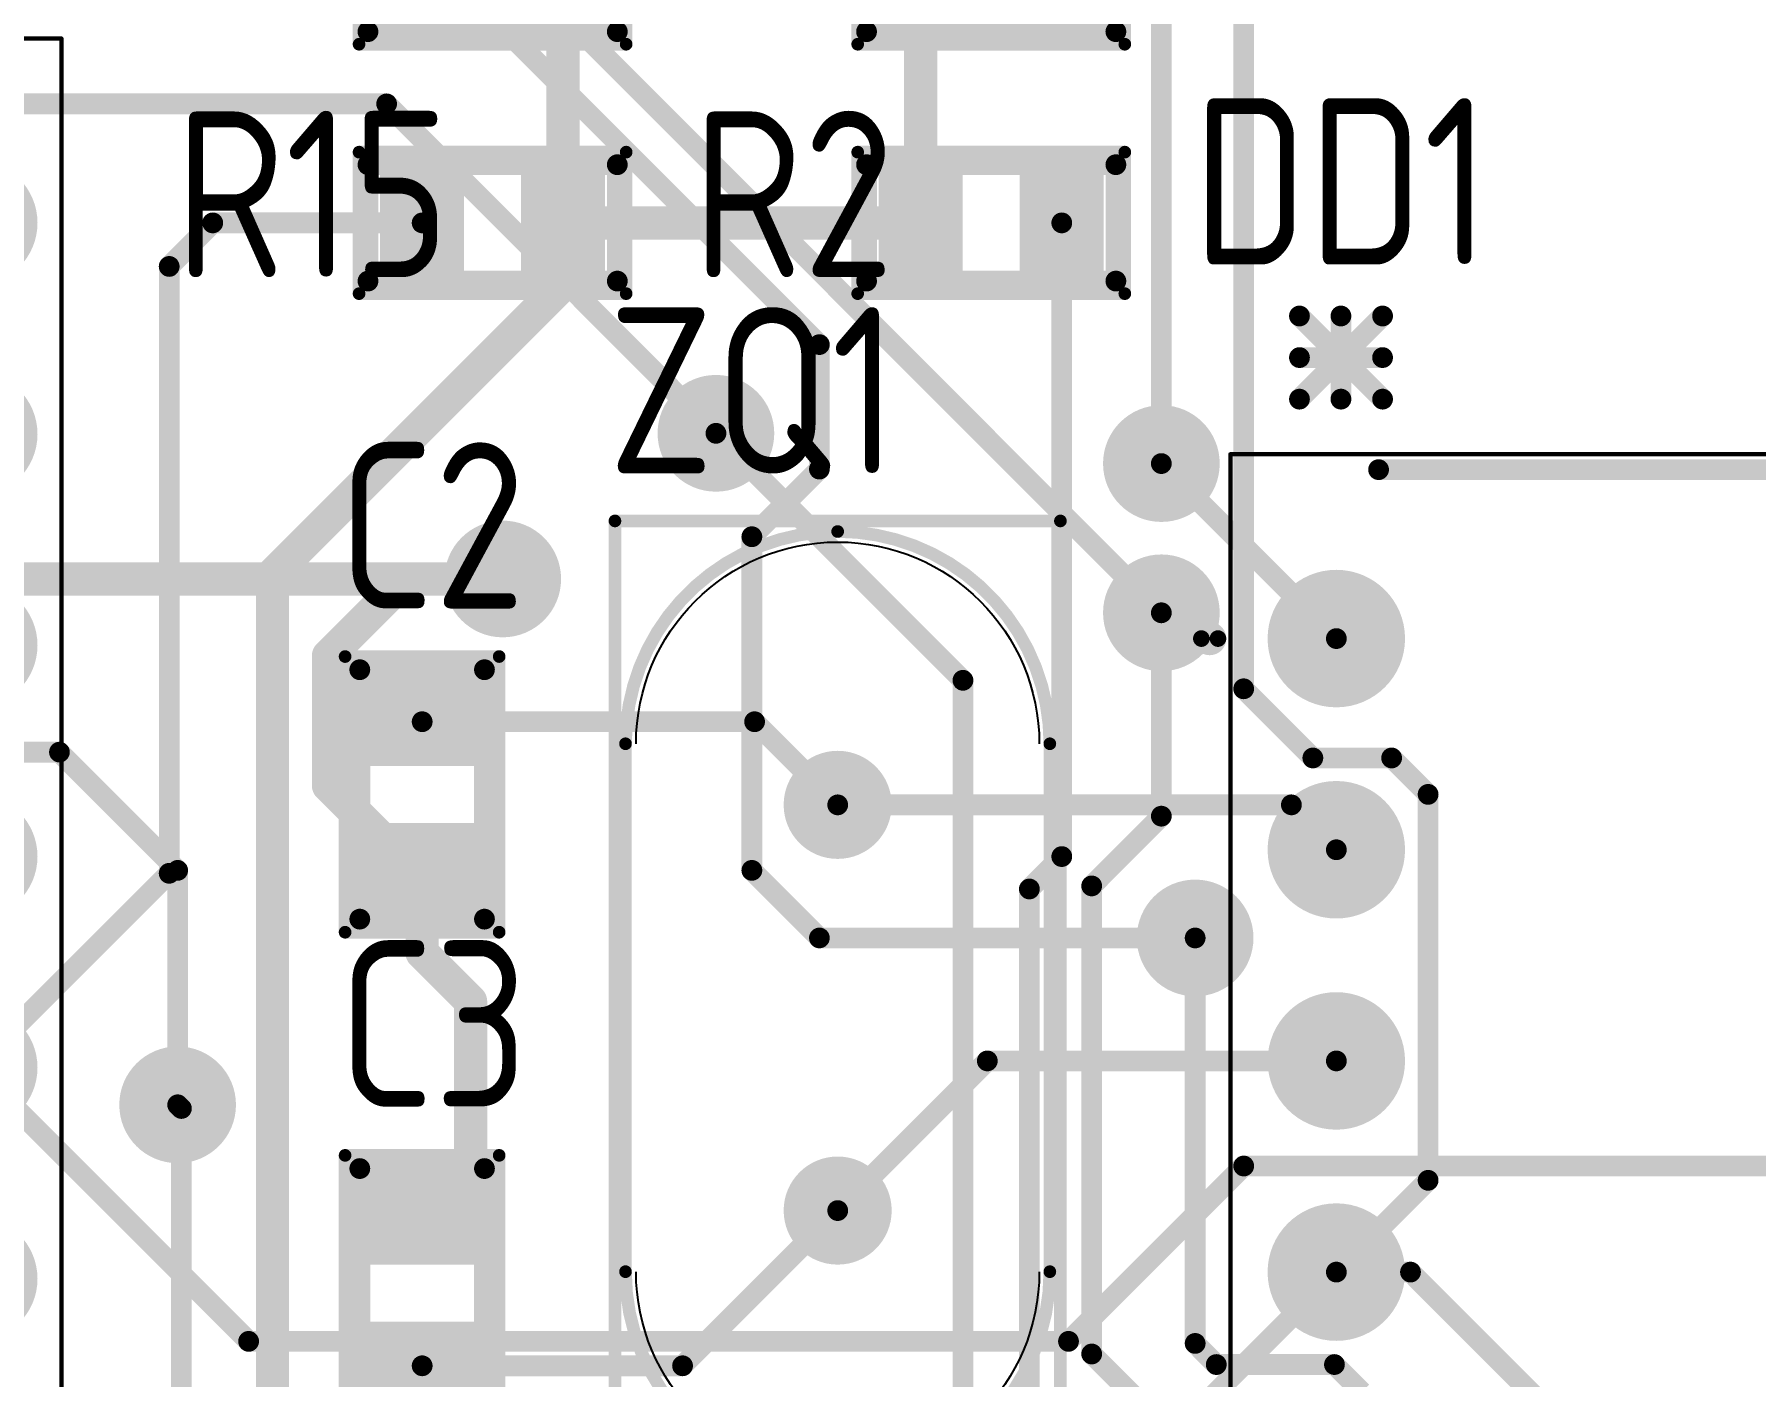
# Model space of a CAD drawing. Header units: millimetres. Extents: x 0 to 841, y 0 to 2540.
# Drawn here: x 135.33 to 156.04, y 112.12 to 128.27 of the extents above; entities that cross this region are included whole.
import ezdxf

# ---------------------------------------------------------------- set-up
doc = ezdxf.new("R2010")
doc.units = ezdxf.units.MM
for name, color, linetype in [('BottomLayer', 5, 'Continuous'), ('BottomSolder', 6, 'Continuous'), ('Mechanical13', 56, 'Continuous'), ('Mechanical15', 56, 'Continuous'), ('MultiLayer', 9, 'Continuous'), ('PadHoleLayer', 156, 'Continuous'), ('TopLayer', 1, 'Continuous'), ('TopOverlay', 2, 'Continuous'), ('TopPaste', 8, 'Continuous'), ('TopSolder', 216, 'Continuous'), ('ViaHoleLayer', 16, 'Continuous')]:
    doc.layers.add(name, color=color, linetype=linetype)
doc.styles.add('GOST type A', font='', dxfattribs={"height": 0.2})
doc.styles.get('GOST type A').set_extended_font_data('GOST type A')

# ---------------------------------------------------------------- blocks, each defined once
blk = doc.blocks.new('CRYSTAL_HC49S_MTC_7')
at = {"layer": 'BottomLayer'}
h = blk.add_hatch(color=5, dxfattribs=at)
edge = h.paths.add_edge_path()
edge.add_arc((0, 0), 0.65, 0, 360)
h = blk.add_hatch(color=5, dxfattribs=at)
edge = h.paths.add_edge_path()
edge.add_arc((4.88, 0), 0.65, 0, 360)
at = {"layer": 'BottomSolder'}
h = blk.add_hatch(color=6, dxfattribs=at)
edge = h.paths.add_edge_path()
edge.add_arc((0, 0), 0.65, 0, 360)
h = blk.add_hatch(color=6, dxfattribs=at)
edge = h.paths.add_edge_path()
edge.add_arc((4.88, 0), 0.65, 0, 360)
at = {"layer": 'MultiLayer'}
h = blk.add_hatch(color=9, dxfattribs=at)
edge = h.paths.add_edge_path()
edge.add_arc((0, 0), 0.65, 0, 360)
h = blk.add_hatch(color=9, dxfattribs=at)
edge = h.paths.add_edge_path()
edge.add_arc((4.88, 0), 0.65, 0, 360)
at = {"layer": 'PadHoleLayer'}
h = blk.add_hatch(color=156, dxfattribs=at)
edge = h.paths.add_edge_path()
edge.add_arc((0, 0), 0.4, 0, 360)
h = blk.add_hatch(color=156, dxfattribs=at)
edge = h.paths.add_edge_path()
edge.add_arc((4.88, 0), 0.4, 0, 360)
at = {"layer": 'TopLayer'}
h = blk.add_hatch(color=1, dxfattribs=at)
edge = h.paths.add_edge_path()
edge.add_arc((0, 0), 0.65, 0, 360)
h = blk.add_hatch(color=1, dxfattribs=at)
edge = h.paths.add_edge_path()
edge.add_arc((4.88, 0), 0.65, 0, 360)
at = {"layer": 'TopSolder'}
h = blk.add_hatch(color=216, dxfattribs=at)
edge = h.paths.add_edge_path()
edge.add_arc((0, 0), 0.65, 0, 360)
h = blk.add_hatch(color=216, dxfattribs=at)
edge = h.paths.add_edge_path()
edge.add_arc((4.88, 0), 0.65, 0, 360)
at = {"layer": 'Mechanical13'}
for points in [[(-0.735, -2.426, -1), (-0.735, 2.426)], [(5.615, 2.426, -1), (5.615, -2.426)]]:
    blk.add_lwpolyline(points, format="xyb", dxfattribs=at)
for points in [[(-0.735, 2.426, 1), (-0.735, 2.426, 1)], [(5.615, 2.426, 1), (5.615, 2.426, 1)], [(-0.735, -2.426, 1), (-0.735, -2.426, 1)], [(5.615, -2.426, 1), (5.615, -2.426, 1)]]:
    blk.add_lwpolyline(points, format="xyb", close=True, dxfattribs=at)
at = {"layer": 'Mechanical15', "const_width": 0.152}
for points in [[(-3.415, 2.68), (-3.415, -2.68)], [(-3.415, 2.68), (8.295, 2.68)], [(8.295, 2.68), (8.295, -2.68)], [(-3.415, -2.68), (8.295, -2.68)]]:
    blk.add_lwpolyline(points, dxfattribs=at)
at = {"layer": 'Mechanical15', "const_width": 0.0762}
for points in [[(-3.453, 2.68, 1), (-3.377, 2.68, 1)], [(-3.453, 2.68, 1), (-3.377, 2.68, 1)], [(8.257, 2.68, 1), (8.333, 2.68, 1)], [(8.257, 2.68, 1), (8.333, 2.68, 1)], [(-3.453, -2.68, 1), (-3.377, -2.68, 1)], [(-3.453, -2.68, 1), (-3.377, -2.68, 1)], [(8.257, -2.68, 1), (8.333, -2.68, 1)], [(8.257, -2.68, 1), (8.333, -2.68, 1)]]:
    blk.add_lwpolyline(points, format="xyb", close=True, dxfattribs=at)
at = {"layer": 'TopOverlay', "const_width": 0.152}
for points in [[(-0.735, -2.553, -1), (-0.735, 2.553)], [(5.615, 2.553, -0.414214), (8.168, 0)], [(8.168, 0, -0.414214), (5.615, -2.553)]]:
    blk.add_lwpolyline(points, format="xyb", dxfattribs=at)
for points in [[(-0.735, 2.553), (5.615, 2.553)], [(-4.05, 0.635), (-4.05, -0.635)], [(-4.685, 0), (-3.415, 0)], [(-0.735, -2.553), (5.615, -2.553)]]:
    blk.add_lwpolyline(points, dxfattribs=at)
at = {"layer": 'TopOverlay', "const_width": 0.0762}
for points in [[(-0.773, 2.553, 1), (-0.697, 2.553, 1)], [(-0.773, 2.553, 1), (-0.697, 2.553, 1)], [(5.577, 2.553, 1), (5.653, 2.553, 1)], [(5.577, 2.553, 1), (5.653, 2.553, 1)], [(-4.088, 0.635, 1), (-4.012, 0.635, 1)], [(-4.723, 0, 1), (-4.647, 0, 1)], [(-3.453, 0, 1), (-3.377, 0, 1)], [(8.13, 0, 1), (8.206, 0, 1)], [(8.13, 0, 1), (8.206, 0, 1)], [(-4.088, -0.635, 1), (-4.012, -0.635, 1)], [(-0.773, -2.553, 1), (-0.697, -2.553, 1)], [(-0.773, -2.553, 1), (-0.697, -2.553, 1)], [(5.577, -2.553, 1), (5.653, -2.553, 1)], [(5.577, -2.553, 1), (5.653, -2.553, 1)]]:
    blk.add_lwpolyline(points, format="xyb", close=True, dxfattribs=at)
blk = doc.blocks.new('RES_RC0805_72')
at = {"layer": 'TopLayer'}
for points in [[(-1.353, 0.597), (-0.343, 0.597), (-0.343, -0.597), (-1.353, -0.597)], [(0.343, 0.597), (1.353, 0.597), (1.353, -0.597), (0.343, -0.597)]]:
    blk.add_hatch(color=1, dxfattribs=at).paths.add_polyline_path(points)
at = {"layer": 'TopPaste'}
for points in [[(-1.353, 0.597), (-0.343, 0.597), (-0.343, -0.597), (-1.353, -0.597)], [(0.343, 0.597), (1.353, 0.597), (1.353, -0.597), (0.343, -0.597)]]:
    blk.add_hatch(color=8, dxfattribs=at).paths.add_polyline_path(points)
at = {"layer": 'TopSolder'}
for points in [[(-1.353, 0.597), (-0.343, 0.597), (-0.343, -0.597), (-1.353, -0.597)], [(0.343, 0.597), (1.353, 0.597), (1.353, -0.597), (0.343, -0.597)]]:
    blk.add_hatch(color=216, dxfattribs=at).paths.add_polyline_path(points)
at = {"layer": 'Mechanical15', "const_width": 0.152}
for points in [[(-1.607, 0.851), (-1.607, -0.851)], [(1.607, 0.851), (-1.607, 0.851)], [(1.607, 0.851), (1.607, -0.851)], [(1.607, -0.851), (-1.607, -0.851)]]:
    blk.add_lwpolyline(points, dxfattribs=at)
at = {"layer": 'Mechanical15', "const_width": 0.0762}
for points in [[(-1.645, 0.851, 1), (-1.569, 0.851, 1)], [(-1.645, 0.851, 1), (-1.569, 0.851, 1)], [(1.569, 0.851, 1), (1.645, 0.851, 1)], [(1.569, 0.851, 1), (1.645, 0.851, 1)], [(-1.645, -0.851, 1), (-1.569, -0.851, 1)], [(-1.645, -0.851, 1), (-1.569, -0.851, 1)], [(1.569, -0.851, 1), (1.645, -0.851, 1)], [(1.569, -0.851, 1), (1.645, -0.851, 1)]]:
    blk.add_lwpolyline(points, format="xyb", close=True, dxfattribs=at)
at = {"layer": 'TopOverlay', "const_width": 0.25}
for points in [[(1.5, 0.7), (-1.5, 0.7)], [(-1.5, 0.7), (-1.5, -0.7)], [(1.5, 0.7), (1.5, -0.7)], [(1.5, -0.7), (-1.5, -0.7)]]:
    blk.add_lwpolyline(points, dxfattribs=at)
at = {"layer": 'TopOverlay', "const_width": 0.125}
for points in [[(-1.563, 0.7, 1), (-1.438, 0.7, 1)], [(-1.563, 0.7, 1), (-1.438, 0.7, 1)], [(1.437, 0.7, 1), (1.562, 0.7, 1)], [(1.437, 0.7, 1), (1.562, 0.7, 1)], [(-1.563, -0.7, 1), (-1.438, -0.7, 1)], [(-1.563, -0.7, 1), (-1.438, -0.7, 1)], [(1.437, -0.7, 1), (1.562, -0.7, 1)], [(1.437, -0.7, 1), (1.562, -0.7, 1)]]:
    blk.add_lwpolyline(points, format="xyb", close=True, dxfattribs=at)
blk = doc.blocks.new('RES_RC0805_82')
at = {"layer": 'TopLayer'}
for points in [[(-1.353, 0.597), (-0.343, 0.597), (-0.343, -0.597), (-1.353, -0.597)], [(0.343, 0.597), (1.353, 0.597), (1.353, -0.597), (0.343, -0.597)]]:
    blk.add_hatch(color=1, dxfattribs=at).paths.add_polyline_path(points)
at = {"layer": 'TopPaste'}
for points in [[(-1.353, 0.597), (-0.343, 0.597), (-0.343, -0.597), (-1.353, -0.597)], [(0.343, 0.597), (1.353, 0.597), (1.353, -0.597), (0.343, -0.597)]]:
    blk.add_hatch(color=8, dxfattribs=at).paths.add_polyline_path(points)
at = {"layer": 'TopSolder'}
for points in [[(-1.353, 0.597), (-0.343, 0.597), (-0.343, -0.597), (-1.353, -0.597)], [(0.343, 0.597), (1.353, 0.597), (1.353, -0.597), (0.343, -0.597)]]:
    blk.add_hatch(color=216, dxfattribs=at).paths.add_polyline_path(points)
at = {"layer": 'Mechanical15', "const_width": 0.152}
for points in [[(-1.607, -0.851), (-1.607, 0.851)], [(-1.607, 0.851), (1.607, 0.851)], [(1.607, -0.851), (1.607, 0.851)], [(-1.607, -0.851), (1.607, -0.851)]]:
    blk.add_lwpolyline(points, dxfattribs=at)
at = {"layer": 'Mechanical15', "const_width": 0.0762}
for points in [[(-1.645, 0.851, 1), (-1.569, 0.851, 1)], [(-1.645, 0.851, 1), (-1.569, 0.851, 1)], [(1.569, 0.851, 1), (1.645, 0.851, 1)], [(1.569, 0.851, 1), (1.645, 0.851, 1)], [(-1.645, -0.851, 1), (-1.569, -0.851, 1)], [(-1.645, -0.851, 1), (-1.569, -0.851, 1)], [(1.569, -0.851, 1), (1.645, -0.851, 1)], [(1.569, -0.851, 1), (1.645, -0.851, 1)]]:
    blk.add_lwpolyline(points, format="xyb", close=True, dxfattribs=at)
at = {"layer": 'TopOverlay', "const_width": 0.25}
for points in [[(-1.5, 0.7), (1.5, 0.7)], [(-1.5, -0.7), (-1.5, 0.7)], [(1.5, -0.7), (1.5, 0.7)], [(-1.5, -0.7), (1.5, -0.7)]]:
    blk.add_lwpolyline(points, dxfattribs=at)
at = {"layer": 'TopOverlay', "const_width": 0.125}
for points in [[(-1.562, 0.7, 1), (-1.437, 0.7, 1)], [(-1.562, 0.7, 1), (-1.437, 0.7, 1)], [(1.438, 0.7, 1), (1.563, 0.7, 1)], [(1.438, 0.7, 1), (1.563, 0.7, 1)], [(-1.562, -0.7, 1), (-1.437, -0.7, 1)], [(-1.562, -0.7, 1), (-1.437, -0.7, 1)], [(1.438, -0.7, 1), (1.563, -0.7, 1)], [(1.438, -0.7, 1), (1.563, -0.7, 1)]]:
    blk.add_lwpolyline(points, format="xyb", close=True, dxfattribs=at)
blk = doc.blocks.new('RES_RC0805_83')
at = {"layer": 'TopLayer'}
for points in [[(-1.353, 0.597), (-0.343, 0.597), (-0.343, -0.597), (-1.353, -0.597)], [(0.343, 0.597), (1.353, 0.597), (1.353, -0.597), (0.343, -0.597)]]:
    blk.add_hatch(color=1, dxfattribs=at).paths.add_polyline_path(points)
at = {"layer": 'TopPaste'}
for points in [[(-1.353, 0.597), (-0.343, 0.597), (-0.343, -0.597), (-1.353, -0.597)], [(0.343, 0.597), (1.353, 0.597), (1.353, -0.597), (0.343, -0.597)]]:
    blk.add_hatch(color=8, dxfattribs=at).paths.add_polyline_path(points)
at = {"layer": 'TopSolder'}
for points in [[(-1.353, 0.597), (-0.343, 0.597), (-0.343, -0.597), (-1.353, -0.597)], [(0.343, 0.597), (1.353, 0.597), (1.353, -0.597), (0.343, -0.597)]]:
    blk.add_hatch(color=216, dxfattribs=at).paths.add_polyline_path(points)
at = {"layer": 'Mechanical15', "const_width": 0.152}
for points in [[(-1.607, -0.851), (-1.607, 0.851)], [(-1.607, 0.851), (1.607, 0.851)], [(1.607, -0.851), (1.607, 0.851)], [(-1.607, -0.851), (1.607, -0.851)]]:
    blk.add_lwpolyline(points, dxfattribs=at)
at = {"layer": 'Mechanical15', "const_width": 0.0762}
for points in [[(-1.645, 0.851, 1), (-1.569, 0.851, 1)], [(-1.645, 0.851, 1), (-1.569, 0.851, 1)], [(1.569, 0.851, 1), (1.645, 0.851, 1)], [(1.569, 0.851, 1), (1.645, 0.851, 1)], [(-1.645, -0.851, 1), (-1.569, -0.851, 1)], [(-1.645, -0.851, 1), (-1.569, -0.851, 1)], [(1.569, -0.851, 1), (1.645, -0.851, 1)], [(1.569, -0.851, 1), (1.645, -0.851, 1)]]:
    blk.add_lwpolyline(points, format="xyb", close=True, dxfattribs=at)
at = {"layer": 'TopOverlay', "const_width": 0.25}
for points in [[(-1.5, 0.7), (1.5, 0.7)], [(-1.5, -0.7), (-1.5, 0.7)], [(1.5, -0.7), (1.5, 0.7)], [(-1.5, -0.7), (1.5, -0.7)]]:
    blk.add_lwpolyline(points, dxfattribs=at)
at = {"layer": 'TopOverlay', "const_width": 0.125}
for points in [[(-1.563, 0.7, 1), (-1.438, 0.7, 1)], [(-1.563, 0.7, 1), (-1.438, 0.7, 1)], [(1.437, 0.7, 1), (1.562, 0.7, 1)], [(1.437, 0.7, 1), (1.562, 0.7, 1)], [(-1.563, -0.7, 1), (-1.438, -0.7, 1)], [(-1.563, -0.7, 1), (-1.438, -0.7, 1)], [(1.437, -0.7, 1), (1.562, -0.7, 1)], [(1.437, -0.7, 1), (1.562, -0.7, 1)]]:
    blk.add_lwpolyline(points, format="xyb", close=True, dxfattribs=at)
blk = doc.blocks.new('RES_RC0805_85')
at = {"layer": 'TopLayer'}
for points in [[(-1.353, 0.597), (-0.343, 0.597), (-0.343, -0.597), (-1.353, -0.597)], [(0.343, 0.597), (1.353, 0.597), (1.353, -0.597), (0.343, -0.597)]]:
    blk.add_hatch(color=1, dxfattribs=at).paths.add_polyline_path(points)
at = {"layer": 'TopPaste'}
for points in [[(-1.353, 0.597), (-0.343, 0.597), (-0.343, -0.597), (-1.353, -0.597)], [(0.343, 0.597), (1.353, 0.597), (1.353, -0.597), (0.343, -0.597)]]:
    blk.add_hatch(color=8, dxfattribs=at).paths.add_polyline_path(points)
at = {"layer": 'TopSolder'}
for points in [[(-1.353, 0.597), (-0.343, 0.597), (-0.343, -0.597), (-1.353, -0.597)], [(0.343, 0.597), (1.353, 0.597), (1.353, -0.597), (0.343, -0.597)]]:
    blk.add_hatch(color=216, dxfattribs=at).paths.add_polyline_path(points)
at = {"layer": 'Mechanical15', "const_width": 0.152}
for points in [[(-1.607, -0.851), (-1.607, 0.851)], [(-1.607, 0.851), (1.607, 0.851)], [(1.607, -0.851), (1.607, 0.851)], [(-1.607, -0.851), (1.607, -0.851)]]:
    blk.add_lwpolyline(points, dxfattribs=at)
at = {"layer": 'Mechanical15', "const_width": 0.0762}
for points in [[(-1.645, 0.851, 1), (-1.569, 0.851, 1)], [(-1.645, 0.851, 1), (-1.569, 0.851, 1)], [(1.569, 0.851, 1), (1.645, 0.851, 1)], [(1.569, 0.851, 1), (1.645, 0.851, 1)], [(-1.645, -0.851, 1), (-1.569, -0.851, 1)], [(-1.645, -0.851, 1), (-1.569, -0.851, 1)], [(1.569, -0.851, 1), (1.645, -0.851, 1)], [(1.569, -0.851, 1), (1.645, -0.851, 1)]]:
    blk.add_lwpolyline(points, format="xyb", close=True, dxfattribs=at)
at = {"layer": 'TopOverlay', "const_width": 0.25}
for points in [[(-1.5, 0.7), (1.5, 0.7)], [(-1.5, -0.7), (-1.5, 0.7)], [(1.5, -0.7), (1.5, 0.7)], [(-1.5, -0.7), (1.5, -0.7)]]:
    blk.add_lwpolyline(points, dxfattribs=at)
at = {"layer": 'TopOverlay', "const_width": 0.125}
for points in [[(-1.563, 0.7, 1), (-1.438, 0.7, 1)], [(-1.563, 0.7, 1), (-1.438, 0.7, 1)], [(1.437, 0.7, 1), (1.562, 0.7, 1)], [(1.437, 0.7, 1), (1.562, 0.7, 1)], [(-1.563, -0.7, 1), (-1.438, -0.7, 1)], [(-1.563, -0.7, 1), (-1.438, -0.7, 1)], [(1.437, -0.7, 1), (1.562, -0.7, 1)], [(1.437, -0.7, 1), (1.562, -0.7, 1)]]:
    blk.add_lwpolyline(points, format="xyb", close=True, dxfattribs=at)
blk = doc.blocks.new('DIP_14_108')
at = {"layer": 'BottomSolder'}
h = blk.add_hatch(color=6, dxfattribs=at)
edge = h.paths.add_edge_path()
edge.add_arc((7.62, 0), 0.752, 0, 360)
h = blk.add_hatch(color=6, dxfattribs=at)
edge = h.paths.add_edge_path()
edge.add_arc((7.62, -2.54), 0.752, 0, 360)
h = blk.add_hatch(color=6, dxfattribs=at)
edge = h.paths.add_edge_path()
edge.add_arc((7.62, -5.08), 0.752, 0, 360)
h = blk.add_hatch(color=6, dxfattribs=at)
edge = h.paths.add_edge_path()
edge.add_arc((7.62, -7.62), 0.752, 0, 360)
h = blk.add_hatch(color=6, dxfattribs=at)
edge = h.paths.add_edge_path()
edge.add_arc((7.62, -10.16), 0.752, 0, 360)
h = blk.add_hatch(color=6, dxfattribs=at)
edge = h.paths.add_edge_path()
edge.add_arc((7.62, -12.7), 0.752, 0, 360)
at = {"layer": 'TopSolder'}
h = blk.add_hatch(color=216, dxfattribs=at)
edge = h.paths.add_edge_path()
edge.add_arc((7.62, 0), 0.752, 0, 360)
h = blk.add_hatch(color=216, dxfattribs=at)
edge = h.paths.add_edge_path()
edge.add_arc((7.62, -2.54), 0.752, 0, 360)
h = blk.add_hatch(color=216, dxfattribs=at)
edge = h.paths.add_edge_path()
edge.add_arc((7.62, -5.08), 0.752, 0, 360)
h = blk.add_hatch(color=216, dxfattribs=at)
edge = h.paths.add_edge_path()
edge.add_arc((7.62, -7.62), 0.752, 0, 360)
h = blk.add_hatch(color=216, dxfattribs=at)
edge = h.paths.add_edge_path()
edge.add_arc((7.62, -10.16), 0.752, 0, 360)
h = blk.add_hatch(color=216, dxfattribs=at)
edge = h.paths.add_edge_path()
edge.add_arc((7.62, -12.7), 0.752, 0, 360)
at = {"layer": 'Mechanical15', "const_width": 0.05}
for points in [[(-1.274, 2.218), (8.661, 2.218)], [(8.661, -17.458), (8.661, 2.218)]]:
    blk.add_lwpolyline(points, dxfattribs=at)
at = {"layer": 'Mechanical15', "const_width": 0.025}
blk.add_lwpolyline([(8.648, 2.218, 1), (8.673, 2.218, 1)], format="xyb", close=True, dxfattribs=at)
blk.add_lwpolyline([(8.648, 2.218, 1), (8.673, 2.218, 1)], format="xyb", close=True, dxfattribs=at)
blk = doc.blocks.new('DIP_40_111')
at = {"layer": 'BottomLayer'}
h = blk.add_hatch(color=5, dxfattribs=at)
edge = h.paths.add_edge_path()
edge.add_arc((0, 0), 0.725, 0, 360)
h = blk.add_hatch(color=5, dxfattribs=at)
edge = h.paths.add_edge_path()
edge.add_arc((0, -2.54), 0.725, 0, 360)
h = blk.add_hatch(color=5, dxfattribs=at)
edge = h.paths.add_edge_path()
edge.add_arc((0, -5.08), 0.725, 0, 360)
h = blk.add_hatch(color=5, dxfattribs=at)
edge = h.paths.add_edge_path()
edge.add_arc((0, -7.62), 0.725, 0, 360)
at = {"layer": 'BottomSolder'}
h = blk.add_hatch(color=6, dxfattribs=at)
edge = h.paths.add_edge_path()
edge.add_arc((0, 0), 0.827, 0, 360)
h = blk.add_hatch(color=6, dxfattribs=at)
edge = h.paths.add_edge_path()
edge.add_arc((0, -2.54), 0.827, 0, 360)
h = blk.add_hatch(color=6, dxfattribs=at)
edge = h.paths.add_edge_path()
edge.add_arc((0, -5.08), 0.827, 0, 360)
h = blk.add_hatch(color=6, dxfattribs=at)
edge = h.paths.add_edge_path()
edge.add_arc((0, -7.62), 0.827, 0, 360)
at = {"layer": 'MultiLayer'}
h = blk.add_hatch(color=9, dxfattribs=at)
edge = h.paths.add_edge_path()
edge.add_arc((0, 0), 0.725, 0, 360)
h = blk.add_hatch(color=9, dxfattribs=at)
edge = h.paths.add_edge_path()
edge.add_arc((0, -2.54), 0.725, 0, 360)
h = blk.add_hatch(color=9, dxfattribs=at)
edge = h.paths.add_edge_path()
edge.add_arc((0, -5.08), 0.725, 0, 360)
h = blk.add_hatch(color=9, dxfattribs=at)
edge = h.paths.add_edge_path()
edge.add_arc((0, -7.62), 0.725, 0, 360)
at = {"layer": 'PadHoleLayer'}
h = blk.add_hatch(color=156, dxfattribs=at)
edge = h.paths.add_edge_path()
edge.add_arc((0, 0), 0.45, 0, 360)
h = blk.add_hatch(color=156, dxfattribs=at)
edge = h.paths.add_edge_path()
edge.add_arc((0, -2.54), 0.45, 0, 360)
h = blk.add_hatch(color=156, dxfattribs=at)
edge = h.paths.add_edge_path()
edge.add_arc((0, -5.08), 0.45, 0, 360)
h = blk.add_hatch(color=156, dxfattribs=at)
edge = h.paths.add_edge_path()
edge.add_arc((0, -7.62), 0.45, 0, 360)
at = {"layer": 'TopLayer'}
h = blk.add_hatch(color=1, dxfattribs=at)
edge = h.paths.add_edge_path()
edge.add_arc((0, 0), 0.725, 0, 360)
h = blk.add_hatch(color=1, dxfattribs=at)
edge = h.paths.add_edge_path()
edge.add_arc((0, -2.54), 0.725, 0, 360)
h = blk.add_hatch(color=1, dxfattribs=at)
edge = h.paths.add_edge_path()
edge.add_arc((0, -5.08), 0.725, 0, 360)
h = blk.add_hatch(color=1, dxfattribs=at)
edge = h.paths.add_edge_path()
edge.add_arc((0, -7.62), 0.725, 0, 360)
at = {"layer": 'TopSolder'}
h = blk.add_hatch(color=216, dxfattribs=at)
edge = h.paths.add_edge_path()
edge.add_arc((0, 0), 0.827, 0, 360)
h = blk.add_hatch(color=216, dxfattribs=at)
edge = h.paths.add_edge_path()
edge.add_arc((0, -2.54), 0.827, 0, 360)
h = blk.add_hatch(color=216, dxfattribs=at)
edge = h.paths.add_edge_path()
edge.add_arc((0, -5.08), 0.827, 0, 360)
h = blk.add_hatch(color=216, dxfattribs=at)
edge = h.paths.add_edge_path()
edge.add_arc((0, -7.62), 0.827, 0, 360)
at = {"layer": 'Mechanical13'}
for points, const_width in [([(-1.424, 0, 1), (-1.624, 0, 1)], 0.2), ([(-1.674, 0, 1), (-1.574, 0, 1)], 0.1), ([(-1.474, 0, 1), (-1.374, 0, 1)], 0.1)]:
    blk.add_lwpolyline(points, format="xyb", close=True, dxfattribs=dict(at, const_width=const_width))
at = {"layer": 'Mechanical15', "const_width": 0.05}
for points in [[(-1.274, -50.8), (-1.274, 2.218)], [(-1.274, 2.218), (16.51, 2.218)]]:
    blk.add_lwpolyline(points, dxfattribs=at)
at = {"layer": 'Mechanical15', "const_width": 0.025}
blk.add_lwpolyline([(-1.287, 2.218, 1), (-1.262, 2.218, 1)], format="xyb", close=True, dxfattribs=at)
blk.add_lwpolyline([(-1.287, 2.218, 1), (-1.262, 2.218, 1)], format="xyb", close=True, dxfattribs=at)
at = {"layer": 'TopOverlay', "const_width": 0.25}
for points in [[(-0.444, 2.88), (0.556, 3.88)], [(-0.444, 3.88), (0.556, 2.88)], [(0.056, 2.88), (0.056, 3.88)], [(-0.444, 3.38), (0.556, 3.38)], [(0.508, 2.032), (14.732, 2.032)]]:
    blk.add_lwpolyline(points, dxfattribs=at)
at = {"layer": 'TopOverlay'}
for points, const_width in [([(-0.506, 3.88, 1), (-0.381, 3.88, 1)], 0.125), ([(-0.007, 3.88, 1), (0.118, 3.88, 1)], 0.125), ([(0.494, 3.88, 1), (0.619, 3.88, 1)], 0.125), ([(-0.506, 3.38, 1), (-0.381, 3.38, 1)], 0.125), ([(0.494, 3.38, 1), (0.619, 3.38, 1)], 0.125), ([(-0.506, 2.88, 1), (-0.381, 2.88, 1)], 0.125), ([(-0.007, 2.88, 1), (0.118, 2.88, 1)], 0.125), ([(0.494, 2.88, 1), (0.619, 2.88, 1)], 0.125), ([(0.446, 2.032, 1), (0.571, 2.032, 1)], 0.125), ([(-1.424, 0, 1), (-1.624, 0, 1)], 0.2), ([(-1.674, 0, 1), (-1.574, 0, 1)], 0.1), ([(-1.474, 0, 1), (-1.374, 0, 1)], 0.1)]:
    blk.add_lwpolyline(points, format="xyb", close=True, dxfattribs=dict(at, const_width=const_width))
blk = doc.blocks.new('CAP_0805_GRM_118')
at = {"layer": 'TopLayer'}
for points in [[(-1.404, 0.673), (-0.343, 0.673), (-0.343, -0.673), (-1.404, -0.673)], [(0.343, 0.673), (1.404, 0.673), (1.404, -0.673), (0.343, -0.673)]]:
    blk.add_hatch(color=1, dxfattribs=at).paths.add_polyline_path(points)
at = {"layer": 'TopPaste'}
for points in [[(-1.404, 0.673), (-0.343, 0.673), (-0.343, -0.673), (-1.404, -0.673)], [(0.343, 0.673), (1.404, 0.673), (1.404, -0.673), (0.343, -0.673)]]:
    blk.add_hatch(color=8, dxfattribs=at).paths.add_polyline_path(points)
at = {"layer": 'TopSolder'}
for points in [[(-1.404, 0.673), (-0.343, 0.673), (-0.343, -0.673), (-1.404, -0.673)], [(0.343, 0.673), (1.404, 0.673), (1.404, -0.673), (0.343, -0.673)]]:
    blk.add_hatch(color=216, dxfattribs=at).paths.add_polyline_path(points)
at = {"layer": 'Mechanical15', "const_width": 0.152}
for points in [[(-1.658, -0.927), (-1.658, 0.927)], [(1.658, 0.927), (-1.658, 0.927)], [(1.658, -0.927), (1.658, 0.927)], [(1.658, -0.927), (-1.658, -0.927)]]:
    blk.add_lwpolyline(points, dxfattribs=at)
at = {"layer": 'Mechanical15', "const_width": 0.0762}
for points in [[(-1.696, 0.927, 1), (-1.62, 0.927, 1)], [(-1.696, 0.927, 1), (-1.62, 0.927, 1)], [(1.62, 0.927, 1), (1.696, 0.927, 1)], [(1.62, 0.927, 1), (1.696, 0.927, 1)], [(-1.696, -0.927, 1), (-1.62, -0.927, 1)], [(-1.696, -0.927, 1), (-1.62, -0.927, 1)], [(1.62, -0.927, 1), (1.696, -0.927, 1)], [(1.62, -0.927, 1), (1.696, -0.927, 1)]]:
    blk.add_lwpolyline(points, format="xyb", close=True, dxfattribs=at)
at = {"layer": 'TopOverlay', "const_width": 0.25}
for points in [[(-1.5, -0.75), (-1.5, 0.75)], [(1.5, 0.75), (-1.5, 0.75)], [(1.5, -0.75), (1.5, 0.75)], [(1.5, -0.75), (-1.5, -0.75)]]:
    blk.add_lwpolyline(points, dxfattribs=at)
at = {"layer": 'TopOverlay', "const_width": 0.125}
for points in [[(-1.562, 0.75, 1), (-1.437, 0.75, 1)], [(-1.562, 0.75, 1), (-1.437, 0.75, 1)], [(1.438, 0.75, 1), (1.562, 0.75, 1)], [(1.438, 0.75, 1), (1.562, 0.75, 1)], [(-1.562, -0.75, 1), (-1.437, -0.75, 1)], [(-1.562, -0.75, 1), (-1.437, -0.75, 1)], [(1.438, -0.75, 1), (1.562, -0.75, 1)], [(1.438, -0.75, 1), (1.562, -0.75, 1)]]:
    blk.add_lwpolyline(points, format="xyb", close=True, dxfattribs=at)
blk = doc.blocks.new('CAP_0805_GRM_119')
at = {"layer": 'TopLayer'}
for points in [[(-1.404, 0.673), (-0.343, 0.673), (-0.343, -0.673), (-1.404, -0.673)], [(0.343, 0.673), (1.404, 0.673), (1.404, -0.673), (0.343, -0.673)]]:
    blk.add_hatch(color=1, dxfattribs=at).paths.add_polyline_path(points)
at = {"layer": 'TopPaste'}
for points in [[(-1.404, 0.673), (-0.343, 0.673), (-0.343, -0.673), (-1.404, -0.673)], [(0.343, 0.673), (1.404, 0.673), (1.404, -0.673), (0.343, -0.673)]]:
    blk.add_hatch(color=8, dxfattribs=at).paths.add_polyline_path(points)
at = {"layer": 'TopSolder'}
for points in [[(-1.404, 0.673), (-0.343, 0.673), (-0.343, -0.673), (-1.404, -0.673)], [(0.343, 0.673), (1.404, 0.673), (1.404, -0.673), (0.343, -0.673)]]:
    blk.add_hatch(color=216, dxfattribs=at).paths.add_polyline_path(points)
at = {"layer": 'Mechanical15', "const_width": 0.152}
for points in [[(-1.658, 0.927), (-1.658, -0.927)], [(-1.658, 0.927), (1.658, 0.927)], [(1.658, 0.927), (1.658, -0.927)], [(-1.658, -0.927), (1.658, -0.927)]]:
    blk.add_lwpolyline(points, dxfattribs=at)
at = {"layer": 'Mechanical15', "const_width": 0.0762}
for points in [[(-1.696, 0.927, 1), (-1.62, 0.927, 1)], [(-1.696, 0.927, 1), (-1.62, 0.927, 1)], [(1.62, 0.927, 1), (1.696, 0.927, 1)], [(1.62, 0.927, 1), (1.696, 0.927, 1)], [(-1.696, -0.927, 1), (-1.62, -0.927, 1)], [(-1.696, -0.927, 1), (-1.62, -0.927, 1)], [(1.62, -0.927, 1), (1.696, -0.927, 1)], [(1.62, -0.927, 1), (1.696, -0.927, 1)]]:
    blk.add_lwpolyline(points, format="xyb", close=True, dxfattribs=at)
at = {"layer": 'TopOverlay', "const_width": 0.25}
for points in [[(-1.5, 0.75), (-1.5, -0.75)], [(-1.5, 0.75), (1.5, 0.75)], [(1.5, 0.75), (1.5, -0.75)], [(-1.5, -0.75), (1.5, -0.75)]]:
    blk.add_lwpolyline(points, dxfattribs=at)
at = {"layer": 'TopOverlay', "const_width": 0.125}
for points in [[(-1.563, 0.75, 1), (-1.438, 0.75, 1)], [(-1.563, 0.75, 1), (-1.438, 0.75, 1)], [(1.437, 0.75, 1), (1.562, 0.75, 1)], [(1.437, 0.75, 1), (1.562, 0.75, 1)], [(-1.563, -0.75, 1), (-1.438, -0.75, 1)], [(-1.563, -0.75, 1), (-1.438, -0.75, 1)], [(1.437, -0.75, 1), (1.562, -0.75, 1)], [(1.437, -0.75, 1), (1.562, -0.75, 1)]]:
    blk.add_lwpolyline(points, format="xyb", close=True, dxfattribs=at)

msp = doc.modelspace()

# ---------------------------------------------------------------- hatches: boundary and pattern name
at = {"layer": 'BottomLayer'}
h = msp.add_hatch(color=5, dxfattribs=at)
edge = h.paths.add_edge_path()
edge.add_arc((143.535, 123.469), 0.6, 0, 360)
h = msp.add_hatch(color=5, dxfattribs=at)
edge = h.paths.add_edge_path()
edge.add_arc((148.895, 123.105), 0.6, 0, 360)
h = msp.add_hatch(color=5, dxfattribs=at)
edge = h.paths.add_edge_path()
edge.add_arc((140.97, 121.717), 0.6, 0, 360)
h = msp.add_hatch(color=5, dxfattribs=at)
edge = h.paths.add_edge_path()
edge.add_arc((148.895, 121.31), 0.6, 0, 360)
h = msp.add_hatch(color=5, dxfattribs=at)
edge = h.paths.add_edge_path()
edge.add_arc((149.301, 117.399), 0.6, 0, 360)
h = msp.add_hatch(color=5, dxfattribs=at)
edge = h.paths.add_edge_path()
edge.add_arc((137.058, 115.392), 0.6, 0, 360)
at = {"layer": 'BottomSolder'}
h = msp.add_hatch(color=6, dxfattribs=at)
edge = h.paths.add_edge_path()
edge.add_arc((143.535, 123.469), 0.702, 0, 360)
h = msp.add_hatch(color=6, dxfattribs=at)
edge = h.paths.add_edge_path()
edge.add_arc((148.895, 123.105), 0.702, 0, 360)
h = msp.add_hatch(color=6, dxfattribs=at)
edge = h.paths.add_edge_path()
edge.add_arc((140.97, 121.717), 0.702, 0, 360)
h = msp.add_hatch(color=6, dxfattribs=at)
edge = h.paths.add_edge_path()
edge.add_arc((148.895, 121.31), 0.702, 0, 360)
h = msp.add_hatch(color=6, dxfattribs=at)
edge = h.paths.add_edge_path()
edge.add_arc((149.301, 117.399), 0.702, 0, 360)
h = msp.add_hatch(color=6, dxfattribs=at)
edge = h.paths.add_edge_path()
edge.add_arc((137.058, 115.392), 0.702, 0, 360)
at = {"layer": 'TopLayer'}
h = msp.add_hatch(color=1, dxfattribs=at)
edge = h.paths.add_edge_path()
edge.add_arc((143.535, 123.469), 0.6, 0, 360)
h = msp.add_hatch(color=1, dxfattribs=at)
edge = h.paths.add_edge_path()
edge.add_arc((148.895, 123.105), 0.6, 0, 360)
h = msp.add_hatch(color=1, dxfattribs=at)
edge = h.paths.add_edge_path()
edge.add_arc((140.97, 121.717), 0.6, 0, 360)
h = msp.add_hatch(color=1, dxfattribs=at)
edge = h.paths.add_edge_path()
edge.add_arc((148.895, 121.31), 0.6, 0, 360)
h = msp.add_hatch(color=1, dxfattribs=at)
edge = h.paths.add_edge_path()
edge.add_arc((149.301, 117.399), 0.6, 0, 360)
h = msp.add_hatch(color=1, dxfattribs=at)
edge = h.paths.add_edge_path()
edge.add_arc((137.058, 115.392), 0.6, 0, 360)
at = {"layer": 'TopSolder'}
h = msp.add_hatch(color=216, dxfattribs=at)
edge = h.paths.add_edge_path()
edge.add_arc((143.535, 123.469), 0.702, 0, 360)
h = msp.add_hatch(color=216, dxfattribs=at)
edge = h.paths.add_edge_path()
edge.add_arc((148.895, 123.105), 0.702, 0, 360)
h = msp.add_hatch(color=216, dxfattribs=at)
edge = h.paths.add_edge_path()
edge.add_arc((140.97, 121.717), 0.702, 0, 360)
h = msp.add_hatch(color=216, dxfattribs=at)
edge = h.paths.add_edge_path()
edge.add_arc((148.895, 121.31), 0.702, 0, 360)
h = msp.add_hatch(color=216, dxfattribs=at)
edge = h.paths.add_edge_path()
edge.add_arc((149.301, 117.399), 0.702, 0, 360)
h = msp.add_hatch(color=216, dxfattribs=at)
edge = h.paths.add_edge_path()
edge.add_arc((137.058, 115.392), 0.702, 0, 360)
at = {"layer": 'ViaHoleLayer'}
h = msp.add_hatch(color=16, dxfattribs=at)
edge = h.paths.add_edge_path()
edge.add_arc((143.535, 123.469), 0.35, 0, 360)
h = msp.add_hatch(color=16, dxfattribs=at)
edge = h.paths.add_edge_path()
edge.add_arc((148.895, 123.105), 0.35, 0, 360)
h = msp.add_hatch(color=16, dxfattribs=at)
edge = h.paths.add_edge_path()
edge.add_arc((140.97, 121.717), 0.35, 0, 360)
h = msp.add_hatch(color=16, dxfattribs=at)
edge = h.paths.add_edge_path()
edge.add_arc((148.895, 121.31), 0.35, 0, 360)
h = msp.add_hatch(color=16, dxfattribs=at)
edge = h.paths.add_edge_path()
edge.add_arc((149.301, 117.399), 0.35, 0, 360)
h = msp.add_hatch(color=16, dxfattribs=at)
edge = h.paths.add_edge_path()
edge.add_arc((137.058, 115.392), 0.35, 0, 360)

# ---------------------------------------------------------------- linework, layer by layer
at = {"layer": 'BottomLayer'}
for points, const_width in [([(136.906, 133.299), (148.895, 121.31)], 0.25), ([(140.792, 128.524), (144.78, 124.536)], 0.25), ([(126.492, 127.432), (139.573, 127.432)], 0.25), ([(139.573, 127.432), (143.535, 123.469)], 0.25), ([(144.78, 123.038), (144.78, 124.536)], 0.25), ([(148.895, 123.105), (151, 121)], 0.25), ([(143.967, 122.225), (144.78, 123.038)], 0.25), ([(143.967, 118.212), (143.967, 122.225)], 0.25), ([(134.747, 121.717), (140.97, 121.717)], 0.4), ([(117.446, 119.634), (135.636, 119.634)], 0.25), ([(135.636, 119.634), (137.058, 118.212)], 0.25), ([(145, 119), (150.46, 119)], 0.25), ([(150.46, 119), (151, 118.46)], 0.25), ([(137.058, 115.392), (137.058, 118.212)], 0.25), ([(143.967, 118.212), (144.78, 117.399)], 0.25), ([(144.78, 117.399), (149.301, 117.399)], 0.25), ([(145, 114.12), (146.8, 115.92)], 0.25), ([(146.8, 115.92), (151, 115.92)], 0.25), ([(134.62, 115.84), (137.913, 112.547)], 0.25), ([(147.777, 112.547), (149.885, 114.656)], 0.25), ([(149.885, 114.656), (159.36, 114.656)], 0.25), ([(146.688, 109.068), (151, 113.38)], 0.25), ([(137.913, 112.547), (147.777, 112.547)], 0.25)]:
    msp.add_lwpolyline(points, dxfattribs=dict(at, const_width=const_width))
for points, const_width in [([(139.511, 127.432, 1), (139.635, 127.432, 1)], 0.125), ([(139.511, 127.432, 1), (139.635, 127.432, 1)], 0.125), ([(144.718, 124.536, 1), (144.842, 124.536, 1)], 0.125), ([(144.718, 124.536, 1), (144.842, 124.536, 1)], 0.125), ([(143.473, 123.469, 1), (143.598, 123.469, 1)], 0.125), ([(148.832, 123.105, 1), (148.957, 123.105, 1)], 0.125), ([(144.718, 123.038, 1), (144.842, 123.038, 1)], 0.125), ([(144.718, 123.038, 1), (144.842, 123.038, 1)], 0.125), ([(143.905, 122.225, 1), (144.03, 122.225, 1)], 0.125), ([(143.905, 122.225, 1), (144.03, 122.225, 1)], 0.125), ([(140.87, 121.717, 1), (141.07, 121.717, 1)], 0.2), ([(148.832, 121.31, 1), (148.957, 121.31, 1)], 0.125), ([(150.938, 121, 1), (151.063, 121, 1)], 0.125), ([(135.574, 119.634, 1), (135.698, 119.634, 1)], 0.125), ([(135.574, 119.634, 1), (135.698, 119.634, 1)], 0.125), ([(144.938, 119, 1), (145.063, 119, 1)], 0.125), ([(150.397, 119, 1), (150.522, 119, 1)], 0.125), ([(150.397, 119, 1), (150.522, 119, 1)], 0.125), ([(150.938, 118.46, 1), (151.063, 118.46, 1)], 0.125), ([(136.996, 118.212, 1), (137.121, 118.212, 1)], 0.125), ([(136.996, 118.212, 1), (137.121, 118.212, 1)], 0.125), ([(143.905, 118.212, 1), (144.03, 118.212, 1)], 0.125), ([(143.905, 118.212, 1), (144.03, 118.212, 1)], 0.125), ([(144.718, 117.399, 1), (144.842, 117.399, 1)], 0.125), ([(144.718, 117.399, 1), (144.842, 117.399, 1)], 0.125), ([(149.239, 117.399, 1), (149.364, 117.399, 1)], 0.125), ([(146.738, 115.92, 1), (146.863, 115.92, 1)], 0.125), ([(146.738, 115.92, 1), (146.863, 115.92, 1)], 0.125), ([(150.938, 115.92, 1), (151.063, 115.92, 1)], 0.125), ([(136.996, 115.392, 1), (137.121, 115.392, 1)], 0.125), ([(149.823, 114.656, 1), (149.948, 114.656, 1)], 0.125), ([(149.823, 114.656, 1), (149.948, 114.656, 1)], 0.125), ([(144.938, 114.12, 1), (145.063, 114.12, 1)], 0.125), ([(150.938, 113.38, 1), (151.063, 113.38, 1)], 0.125), ([(137.85, 112.547, 1), (137.975, 112.547, 1)], 0.125), ([(137.85, 112.547, 1), (137.975, 112.547, 1)], 0.125), ([(147.715, 112.547, 1), (147.84, 112.547, 1)], 0.125), ([(147.715, 112.547, 1), (147.84, 112.547, 1)], 0.125)]:
    msp.add_lwpolyline(points, format="xyb", close=True, dxfattribs=dict(at, const_width=const_width))
at = {"layer": 'TopLayer'}
for points, const_width in [([(149.885, 120.396), (149.885, 132.517)], 0.25), ([(141.696, 126), (141.696, 129)], 0.4), ([(146, 126), (146, 129)], 0.4), ([(148.895, 123.105), (148.895, 128.441)], 0.25), ([(136.957, 125.476), (137.481, 126)], 0.25), ([(137.481, 126), (140, 126)], 0.25), ([(141.696, 125.262), (141.696, 126)], 0.4), ([(141.696, 126), (146, 126)], 0.4), ([(147.696, 118.378), (147.696, 126)], 0.25), ([(136.957, 118.177), (136.957, 125.476)], 0.25), ([(138.2, 121.766), (141.696, 125.262)], 0.4), ([(143.535, 123.469), (146.507, 120.498)], 0.25), ([(138.2, 104.134), (138.2, 121.766)], 0.4), ([(138.873, 120.793), (139.797, 121.717)], 0.4), ([(139.797, 121.717), (140.97, 121.717)], 0.4), ([(148.895, 118.864), (148.895, 121.31)], 0.25), ([(138.873, 119.232), (138.873, 120.793)], 0.4), ([(146.507, 108.942), (146.507, 120.498)], 0.25), ([(149.885, 120.396), (150.717, 119.564)], 0.25), ([(140, 120), (144, 120)], 0.25), ([(144, 120), (145, 119)], 0.25), ([(150.717, 119.564), (151.666, 119.564)], 0.25), ([(151.666, 119.564), (152.104, 119.126)], 0.25), ([(138.873, 119.232), (139.852, 118.253)], 0.4), ([(152.104, 114.484), (152.104, 119.126)], 0.25), ([(148.057, 118.025), (148.895, 118.864)], 0.25), ([(147.306, 117.988), (147.696, 118.378)], 0.25), ([(134.62, 115.84), (136.957, 118.177)], 0.25), ([(139.852, 118.253), (140, 118.253)], 0.4), ([(140, 117.219), (140, 118.253)], 0.4), ([(147.306, 111.994), (147.306, 117.988)], 0.25), ([(148.057, 112.395), (148.057, 118.025)], 0.25), ([(149.301, 112.522), (149.301, 117.399)], 0.25), ([(140, 117.219), (140.583, 116.637)], 0.4), ([(140.583, 114), (140.583, 116.637)], 0.4), ([(137.058, 115.392), (137.103, 115.348)], 0.25), ([(137.103, 104.25), (137.103, 115.348)], 0.25), ([(151, 113.38), (152.104, 114.484)], 0.25), ([(140, 114), (140.583, 114)], 0.4), ([(143.133, 112.253), (145, 114.12)], 0.25), ([(151, 113.38), (151.892, 113.38)], 0.25), ([(151.892, 113.38), (158.262, 107.01)], 0.25), ([(148.057, 112.395), (149.612, 110.84)], 0.25), ([(149.301, 112.522), (149.555, 112.268)], 0.25), ([(140, 112.253), (143.133, 112.253)], 0.25), ([(149.555, 112.268), (150.978, 112.268)], 0.25), ([(150.978, 112.268), (151.308, 111.938)], 0.25)]:
    msp.add_lwpolyline(points, dxfattribs=dict(at, const_width=const_width))
for points, const_width in [([(137.418, 126, 1), (137.543, 126, 1)], 0.125), ([(137.418, 126, 1), (137.543, 126, 1)], 0.125), ([(139.938, 126, 1), (140.063, 126, 1)], 0.125), ([(141.596, 126, 1), (141.796, 126, 1)], 0.2), ([(141.596, 126, 1), (141.796, 126, 1)], 0.2), ([(141.596, 126, 1), (141.796, 126, 1)], 0.2), ([(145.9, 126, 1), (146.1, 126, 1)], 0.2), ([(145.9, 126, 1), (146.1, 126, 1)], 0.2), ([(147.634, 126, 1), (147.759, 126, 1)], 0.125), ([(136.894, 125.476, 1), (137.019, 125.476, 1)], 0.125), ([(136.894, 125.476, 1), (137.019, 125.476, 1)], 0.125), ([(141.596, 125.262, 1), (141.796, 125.262, 1)], 0.2), ([(141.596, 125.262, 1), (141.796, 125.262, 1)], 0.2), ([(143.473, 123.469, 1), (143.598, 123.469, 1)], 0.125), ([(148.832, 123.105, 1), (148.957, 123.105, 1)], 0.125), ([(138.1, 121.766, 1), (138.3, 121.766, 1)], 0.2), ([(138.1, 121.766, 1), (138.3, 121.766, 1)], 0.2), ([(139.697, 121.717, 1), (139.897, 121.717, 1)], 0.2), ([(139.697, 121.717, 1), (139.897, 121.717, 1)], 0.2), ([(140.87, 121.717, 1), (141.07, 121.717, 1)], 0.2), ([(148.832, 121.31, 1), (148.957, 121.31, 1)], 0.125), ([(138.773, 120.793, 1), (138.973, 120.793, 1)], 0.2), ([(138.773, 120.793, 1), (138.973, 120.793, 1)], 0.2), ([(146.445, 120.498, 1), (146.57, 120.498, 1)], 0.125), ([(146.445, 120.498, 1), (146.57, 120.498, 1)], 0.125), ([(149.823, 120.396, 1), (149.948, 120.396, 1)], 0.125), ([(149.823, 120.396, 1), (149.948, 120.396, 1)], 0.125), ([(139.938, 120, 1), (140.063, 120, 1)], 0.125), ([(143.938, 120, 1), (144.063, 120, 1)], 0.125), ([(143.938, 120, 1), (144.063, 120, 1)], 0.125), ([(150.655, 119.564, 1), (150.78, 119.564, 1)], 0.125), ([(150.655, 119.564, 1), (150.78, 119.564, 1)], 0.125), ([(151.603, 119.564, 1), (151.728, 119.564, 1)], 0.125), ([(151.603, 119.564, 1), (151.728, 119.564, 1)], 0.125), ([(138.773, 119.232, 1), (138.973, 119.232, 1)], 0.2), ([(138.773, 119.232, 1), (138.973, 119.232, 1)], 0.2), ([(144.938, 119, 1), (145.063, 119, 1)], 0.125), ([(152.042, 119.126, 1), (152.167, 119.126, 1)], 0.125), ([(152.042, 119.126, 1), (152.167, 119.126, 1)], 0.125), ([(148.832, 118.864, 1), (148.957, 118.864, 1)], 0.125), ([(148.832, 118.864, 1), (148.957, 118.864, 1)], 0.125), ([(147.634, 118.378, 1), (147.759, 118.378, 1)], 0.125), ([(147.634, 118.378, 1), (147.759, 118.378, 1)], 0.125), ([(136.894, 118.177, 1), (137.019, 118.177, 1)], 0.125), ([(136.894, 118.177, 1), (137.019, 118.177, 1)], 0.125), ([(139.752, 118.253, 1), (139.952, 118.253, 1)], 0.2), ([(139.752, 118.253, 1), (139.952, 118.253, 1)], 0.2), ([(139.9, 118.253, 1), (140.1, 118.253, 1)], 0.2), ([(139.9, 118.253, 1), (140.1, 118.253, 1)], 0.2), ([(147.244, 117.988, 1), (147.369, 117.988, 1)], 0.125), ([(147.244, 117.988, 1), (147.369, 117.988, 1)], 0.125), ([(147.994, 118.025, 1), (148.119, 118.025, 1)], 0.125), ([(147.994, 118.025, 1), (148.119, 118.025, 1)], 0.125), ([(149.239, 117.399, 1), (149.364, 117.399, 1)], 0.125), ([(139.9, 117.219, 1), (140.1, 117.219, 1)], 0.2), ([(139.9, 117.219, 1), (140.1, 117.219, 1)], 0.2), ([(140.483, 116.637, 1), (140.683, 116.637, 1)], 0.2), ([(140.483, 116.637, 1), (140.683, 116.637, 1)], 0.2), ([(136.996, 115.392, 1), (137.121, 115.392, 1)], 0.125), ([(137.041, 115.348, 1), (137.166, 115.348, 1)], 0.125), ([(137.041, 115.348, 1), (137.166, 115.348, 1)], 0.125), ([(152.042, 114.484, 1), (152.167, 114.484, 1)], 0.125), ([(152.042, 114.484, 1), (152.167, 114.484, 1)], 0.125), ([(139.9, 114, 1), (140.1, 114, 1)], 0.2), ([(140.483, 114, 1), (140.683, 114, 1)], 0.2), ([(140.483, 114, 1), (140.683, 114, 1)], 0.2), ([(144.938, 114.12, 1), (145.063, 114.12, 1)], 0.125), ([(150.938, 113.38, 1), (151.063, 113.38, 1)], 0.125), ([(150.938, 113.38, 1), (151.063, 113.38, 1)], 0.125), ([(151.83, 113.38, 1), (151.955, 113.38, 1)], 0.125), ([(151.83, 113.38, 1), (151.955, 113.38, 1)], 0.125), ([(147.994, 112.395, 1), (148.119, 112.395, 1)], 0.125), ([(147.994, 112.395, 1), (148.119, 112.395, 1)], 0.125), ([(149.239, 112.522, 1), (149.364, 112.522, 1)], 0.125), ([(149.239, 112.522, 1), (149.364, 112.522, 1)], 0.125), ([(139.938, 112.253, 1), (140.063, 112.253, 1)], 0.125), ([(143.071, 112.253, 1), (143.196, 112.253, 1)], 0.125), ([(143.071, 112.253, 1), (143.196, 112.253, 1)], 0.125), ([(149.493, 112.268, 1), (149.618, 112.268, 1)], 0.125), ([(149.493, 112.268, 1), (149.618, 112.268, 1)], 0.125), ([(150.915, 112.268, 1), (151.04, 112.268, 1)], 0.125), ([(150.915, 112.268, 1), (151.04, 112.268, 1)], 0.125)]:
    msp.add_lwpolyline(points, format="xyb", close=True, dxfattribs=dict(at, const_width=const_width))

# ---------------------------------------------------------------- block references
for name, p in [('DIP_14_108', (127, 126)), ('RES_RC0805_83', (146.848, 129)), ('RES_RC0805_85', (146.848, 126)), ('DIP_40_111', (151, 121))]:
    msp.add_blockref(name, p)
for name, p, rotation in [('RES_RC0805_82', (140.848, 129), 360), ('RES_RC0805_72', (140.848, 126), 180), ('CRYSTAL_HC49S_MTC_7', (145, 114.12), 90), ('CAP_0805_GRM_119', (140, 119.126), 90), ('CAP_0805_GRM_118', (140, 113.126), 270)]:
    msp.add_blockref(name, p, dxfattribs=dict(rotation=rotation))

# ---------------------------------------------------------------- texts
at = {"layer": 'TopOverlay', "style": 'GOST type A'}
for s, p in [('DD1', (149.273, 125.5)), ('R15', (137.021, 125.348)), ('R2', (143.251, 125.348)), ('ZQ1', (142.239, 122.986)), ('C2', (138.988, 121.36)), ('C3', (138.988, 115.366))]:
    msp.add_text(s, height=2, dxfattribs=at).set_placement(p)

doc.saveas('drawing.dxf')
